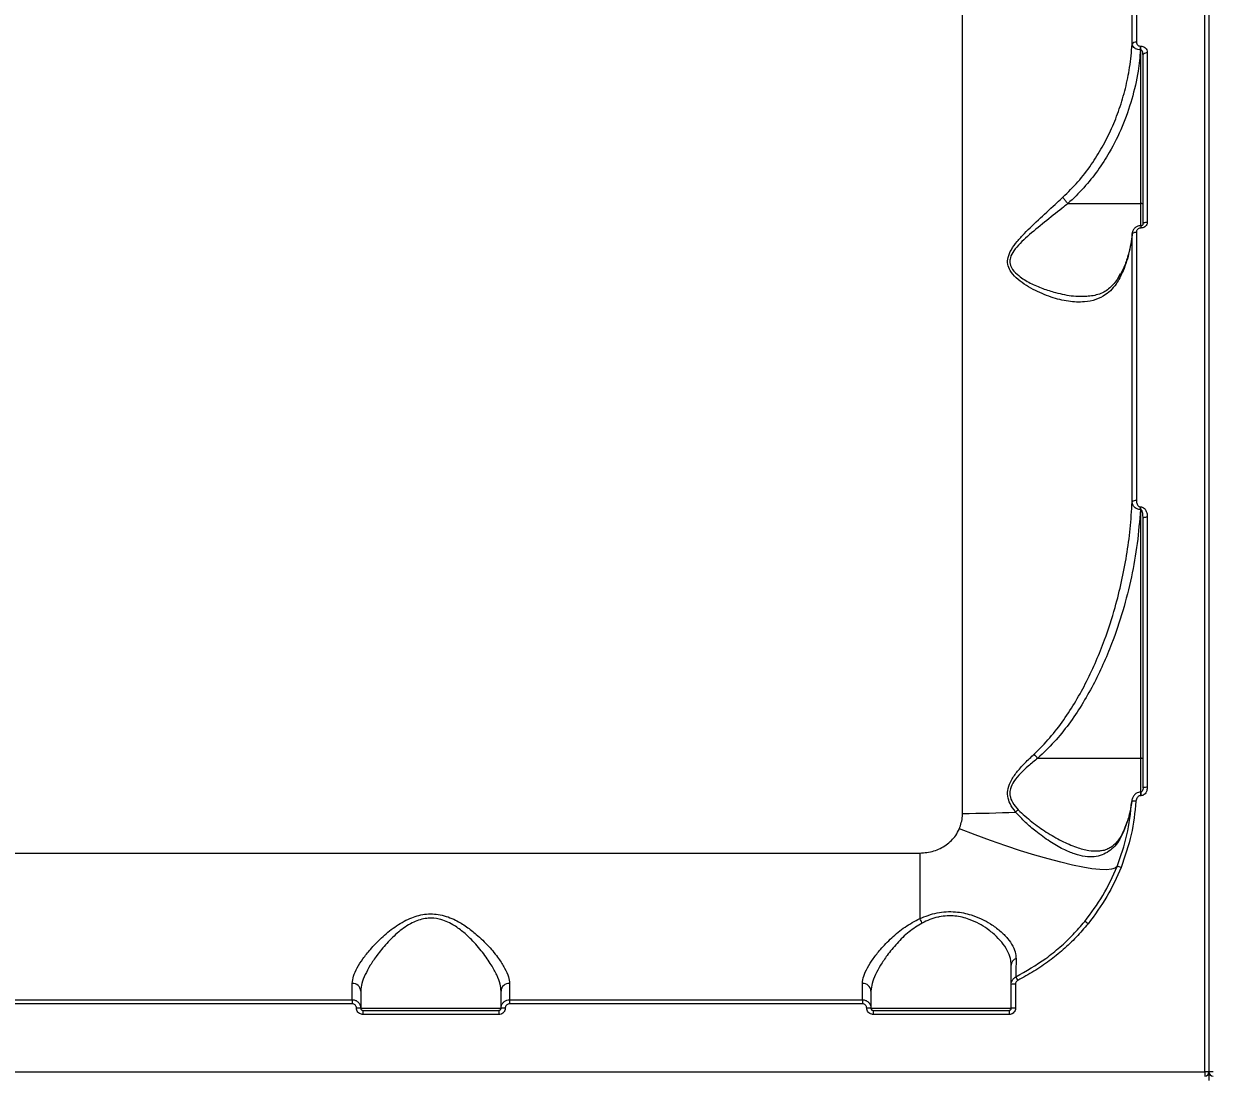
# Model space of a CAD drawing. Header units: millimetres. Extents: x -8327 to 9087, y -6583 to 5996.
# Drawn here: x -1078.8 to -799, y -2207.1 to -1959.4 of the extents above; entities that cross this region are included whole.
import ezdxf

# ---------------------------------------------------------------- set-up
doc = ezdxf.new("R2010")
doc.units = ezdxf.units.MM
for name, color, linetype in [('DIKOM_ОБЪЕКТ', 7, 'Continuous'), ('DIKOM_РАЗМЕР_ЗОНА', 7, 'Continuous'), ('DIKOM_РАЗМЕР_ОБЪЕКТА', 7, 'Continuous')]:
    doc.layers.add(name, color=color, linetype=linetype)
doc.styles.add('style1', font='arial.ttf', dxfattribs={"width": 0.8})
doc.dimstyles.new('1-50', dxfattribs={"dimtxt": 300, "dimasz": 200, "dimexe": 100, "dimexo": 0, "dimgap": 100, "dimtad": 1, "dimtxsty": 'style1', "dimcen": 200, "dimclrd": 7, "dimclre": 7, "dimclrt": 7, "dimadec": 1, "dimazin": 2, "dimtfac": 1, "dimtmove": 0, "dimatfit": 2, "dimfxl": 0, "dimlwd": 25, "dimlwe": 18, "dimarcsym": 0})

# ---------------------------------------------------------------- blocks, each defined once
blk = doc.blocks.new('*D9')
at = {"layer": 'Defpoints', "color": 0, "transparency": 16777216}
for p in [(7087.37, 843.9), (-4957.59, 227.93), (7087.37, -4838.64)]:
    blk.add_point(p, dxfattribs=at)
at = {"layer": 'DIKOM_РАЗМЕР_ОБЪЕКТА', "color": 7, "lineweight": 18, "transparency": 16777216}
for p, q in [((7087.37, 843.9), (7087.37, -4938.64)), ((-4957.59, 227.93), (-4957.59, -4938.64))]:
    blk.add_line(p, q, dxfattribs=at)
at = {"layer": 'DIKOM_РАЗМЕР_ОБЪЕКТА', "color": 7, "lineweight": 25, "transparency": 16777216}
blk.add_line((-4757.59, -4838.64), (6887.37, -4838.64), dxfattribs=at)
at = {"layer": 'DIKOM_РАЗМЕР_ОБЪЕКТА', "color": 7, "transparency": 16777216}
for points in [[(-4757.59, -4805.31), (-4757.59, -4871.97), (-4957.59, -4838.64)], [(6887.37, -4805.31), (6887.37, -4871.97), (7087.37, -4838.64)]]:
    blk.add_solid(points, dxfattribs=at)
at = {"layer": 'DIKOM_РАЗМЕР_ОБЪЕКТА', "color": 7, "transparency": 16777216, "insert": (4098.94, -4585.47), "char_height": 300, "attachment_point": 5, "style": 'style1'}
blk.add_mtext('12040', dxfattribs=at)
blk = doc.blocks.new('*D10')
at = {"layer": 'Defpoints', "color": 0, "transparency": 16777216}
for p in [(-465.57, 4500.84), (-6842.48, -4044.98), (-465.57, -4044.98)]:
    blk.add_point(p, dxfattribs=at)
at = {"layer": 'DIKOM_РАЗМЕР_ОБЪЕКТА', "color": 7, "lineweight": 18, "transparency": 16777216}
for p, q in [((-465.57, 4500.84), (-6942.48, 4500.84)), ((-465.57, -4044.98), (-6942.48, -4044.98))]:
    blk.add_line(p, q, dxfattribs=at)
at = {"layer": 'DIKOM_РАЗМЕР_ОБЪЕКТА', "color": 7, "lineweight": 25, "transparency": 16777216}
blk.add_line((-6842.48, 4300.84), (-6842.48, -3844.98), dxfattribs=at)
at = {"layer": 'DIKOM_РАЗМЕР_ОБЪЕКТА', "color": 7, "transparency": 16777216}
for points in [[(-6875.82, 4300.84), (-6809.15, 4300.84), (-6842.48, 4500.84)], [(-6875.82, -3844.98), (-6809.15, -3844.98), (-6842.48, -4044.98)]]:
    blk.add_solid(points, dxfattribs=at)
at = {"layer": 'DIKOM_РАЗМЕР_ОБЪЕКТА', "color": 7, "transparency": 16777216, "insert": (-7095.66, 227.93), "char_height": 300, "attachment_point": 5, "rotation": 90, "style": 'style1'}
blk.add_mtext('8550', dxfattribs=at)
blk = doc.blocks.new('*D11')
at = {"layer": 'Defpoints', "color": 0, "transparency": 16777216}
for p in [(-800.04, 5995.67), (-7876.63, -5539.81), (-800.04, -5539.81)]:
    blk.add_point(p, dxfattribs=at)
at = {"layer": 'DIKOM_РАЗМЕР_ЗОНА', "color": 7, "lineweight": 18, "transparency": 16777216}
for p, q in [((-800.04, 5995.67), (-7976.63, 5995.67)), ((-800.04, -5539.81), (-7976.63, -5539.81))]:
    blk.add_line(p, q, dxfattribs=at)
at = {"layer": 'DIKOM_РАЗМЕР_ЗОНА', "color": 7, "lineweight": 25, "transparency": 16777216}
blk.add_line((-7876.63, 5795.67), (-7876.63, -5339.81), dxfattribs=at)
at = {"layer": 'DIKOM_РАЗМЕР_ЗОНА', "color": 7, "transparency": 16777216}
for points in [[(-7909.96, 5795.67), (-7843.29, 5795.67), (-7876.63, 5995.67)], [(-7909.96, -5339.81), (-7843.29, -5339.81), (-7876.63, -5539.81)]]:
    blk.add_solid(points, dxfattribs=at)
at = {"layer": 'DIKOM_РАЗМЕР_ЗОНА', "color": 7, "transparency": 16777216, "insert": (-8129.8, 227.93), "char_height": 300, "attachment_point": 5, "rotation": 90, "style": 'style1'}
blk.add_mtext('11550', dxfattribs=at)
blk = doc.blocks.new('*D12')
at = {"layer": 'Defpoints', "color": 0, "transparency": 16777216}
for p in [(-6501.58, 227.93), (9087.37, 227.93), (9087.37, -6483.3)]:
    blk.add_point(p, dxfattribs=at)
at = {"layer": 'DIKOM_РАЗМЕР_ЗОНА', "color": 7, "lineweight": 18, "transparency": 16777216}
for p, q in [((-6501.58, 227.93), (-6501.58, -6583.3)), ((9087.37, 227.93), (9087.37, -6583.3))]:
    blk.add_line(p, q, dxfattribs=at)
at = {"layer": 'DIKOM_РАЗМЕР_ЗОНА', "color": 7, "lineweight": 25, "transparency": 16777216}
blk.add_line((-6301.58, -6483.3), (8887.37, -6483.3), dxfattribs=at)
at = {"layer": 'DIKOM_РАЗМЕР_ЗОНА', "color": 7, "transparency": 16777216}
for points in [[(-6301.58, -6449.97), (-6301.58, -6516.64), (-6501.58, -6483.3)], [(8887.37, -6449.97), (8887.37, -6516.64), (9087.37, -6483.3)]]:
    blk.add_solid(points, dxfattribs=at)
at = {"layer": 'DIKOM_РАЗМЕР_ЗОНА', "color": 7, "transparency": 16777216, "insert": (2981.2, -6230.13), "char_height": 300, "attachment_point": 5, "style": 'style1'}
blk.add_mtext('15500', dxfattribs=at)

msp = doc.modelspace()

# ---------------------------------------------------------------- linework, layer by layer
at = {"layer": 'DIKOM_ОБЪЕКТ', "color": 7, "linetype": 'Continuous', "lineweight": 15}
for p, q in [((-801.039, -2206.069), (-801.039, -1787.072)), ((-800.039, -1788.072), (-800.039, -2206.071)), ((-857.989, -2145.224), (-857.989, -1825.072)), ((-818.097, -1964.236), (-818.097, -1898.405)), ((-817.099, -1897.722), (-817.099, -1963.699)), ((-816.143, -1964.665), (-816.039, -1964.665)), ((-816.143, -1965.564), (-816.143, -1964.665)), ((-816.039, -1965.564), (-816.143, -1965.564)), ((-816.039, -1965.564), (-816.039, -1964.665)), ((-816.039, -2001.719), (-816.039, -1965.564)), ((-814.539, -1966.186), (-814.539, -2006.05)), ((-815.539, -2006.528), (-815.539, -1966.76)), ((-833.199, -2001.719), (-816.039, -2001.719)), ((-816.039, -2006.925), (-816.039, -2001.719)), ((-817.099, -2008.438), (-817.099, -2071.617)), ((-816.039, -2006.941), (-816.072, -2006.941)), ((-816.072, -2006.941), (-816.072, -2007.466)), ((-816.039, -2007.466), (-816.072, -2007.466)), ((-816.039, -2006.941), (-816.039, -2007.466)), ((-818.097, -2071.916), (-818.097, -2008.877)), ((-829.636, -2023.469), (-829.437, -2023.472)), ((-816.161, -2073.091), (-816.039, -2073.091)), ((-816.161, -2073.73), (-816.161, -2073.091)), ((-816.039, -2073.73), (-816.161, -2073.73)), ((-816.039, -2073.73), (-816.039, -2073.091)), ((-816.039, -2132.26), (-816.039, -2073.73)), ((-814.539, -2075.458), (-814.539, -2139.096)), ((-815.539, -2139.258), (-815.539, -2075.771)), ((-840.287, -2132.26), (-816.039, -2132.26)), ((-816.039, -2140.234), (-816.039, -2132.26)), ((-818.216, -2142.285), (-818.38, -2143.309)), ((-816.039, -2140.209), (-816.127, -2140.209)), ((-816.127, -2140.209), (-816.127, -2141.052)), ((-816.039, -2141.052), (-816.127, -2141.052)), ((-816.039, -2140.209), (-816.039, -2141.052)), ((-1218.039, -2154.569), (-868.04, -2154.569)), ((-868.04, -2154.569), (-868.04, -2169.978)), ((-1001.539, -2189.071), (-1001.539, -2185.214)), ((-999.54, -2187.021), (-999.54, -2191.072)), ((-966.54, -2191.072), (-966.54, -2187.021)), ((-964.539, -2185.214), (-964.539, -2189.071)), ((-881.539, -2189.071), (-881.539, -2185.214)), ((-879.539, -2187.021), (-879.539, -2191.072)), ((-846.539, -2191.072), (-846.539, -2185.458)), ((-845.539, -2185.407), (-845.539, -2191.033)), ((-1084.539, -2189.071), (-1001.539, -2189.071)), ((-1001.539, -2190.031), (-1084.539, -2190.031)), ((-1001.539, -2189.071), (-1001.539, -2190.031)), ((-964.539, -2189.071), (-964.539, -2190.031)), ((-964.539, -2189.071), (-881.539, -2189.071)), ((-881.539, -2190.031), (-964.539, -2190.031)), ((-881.539, -2189.071), (-881.539, -2190.031)), ((-999.54, -2191.072), (-966.54, -2191.072)), ((-999.039, -2191.572), (-999.039, -2192.537)), ((-999.039, -2191.572), (-967.039, -2191.572)), ((-967.039, -2192.537), (-999.039, -2192.537)), ((-967.039, -2191.572), (-967.039, -2192.537)), ((-879.539, -2191.072), (-846.539, -2191.072)), ((-879.039, -2191.572), (-879.039, -2192.537)), ((-879.039, -2191.572), (-847.039, -2191.572)), ((-847.039, -2192.537), (-879.039, -2192.537)), ((-847.039, -2191.572), (-847.039, -2192.537)), ((-1285.039, -2206.069), (-801.039, -2206.069)), ((-801.039, -2206.069), (-801.039, -2207.072)), ((-800.039, -2206.071), (-800.039, -2208.072))]:
    msp.add_line(p, q, dxfattribs=at)
at = {"layer": 'DIKOM_ОБЪЕКТ', "color": 7, "linetype": 'Continuous', "lineweight": 15, "flags": 128}
for points in [[(-815.539, -1966.76), (-815.52, -1966.648), (-815.463, -1966.54), (-815.371, -1966.441), (-815.246, -1966.354), (-815.095, -1966.283), (-814.922, -1966.23), (-814.735, -1966.197), (-814.539, -1966.186)], [(-815.539, -2001.881), (-815.549, -2001.849), (-815.577, -2001.819), (-815.624, -2001.791), (-815.686, -2001.766), (-815.762, -2001.746), (-815.848, -2001.731), (-815.942, -2001.722), (-816.039, -2001.719)], [(-818.097, -2008.877), (-818.066, -2008.79), (-818.001, -2008.707), (-817.904, -2008.631), (-817.78, -2008.565), (-817.632, -2008.511), (-817.465, -2008.471), (-817.285, -2008.447), (-817.099, -2008.438)], [(-815.539, -2006.528), (-815.52, -2006.435), (-815.463, -2006.345), (-815.371, -2006.262), (-815.246, -2006.19), (-815.095, -2006.13), (-814.922, -2006.086), (-814.735, -2006.059), (-814.539, -2006.05)], [(-815.539, -2075.771), (-815.52, -2075.71), (-815.463, -2075.651), (-815.371, -2075.597), (-815.246, -2075.549), (-815.095, -2075.51), (-814.922, -2075.481), (-814.735, -2075.463), (-814.539, -2075.458)], [(-815.539, -2132.422), (-815.549, -2132.39), (-815.577, -2132.36), (-815.624, -2132.332), (-815.686, -2132.307), (-815.762, -2132.287), (-815.848, -2132.272), (-815.942, -2132.263), (-816.039, -2132.26)], [(-821.646, -2157.687), (-822.123, -2158.102), (-822.962, -2158.366), (-824.155, -2158.475), (-825.689, -2158.43), (-827.549, -2158.229), (-829.717, -2157.877), (-832.172, -2157.375), (-834.89, -2156.729), (-837.843, -2155.945), (-841.002, -2155.031), (-844.336, -2153.996), (-847.813, -2152.85), (-851.398, -2151.605), (-855.055, -2150.272), (-858.749, -2148.866)]]:
    msp.add_lwpolyline(points, dxfattribs=at)
at = {"layer": 'DIKOM_ОБЪЕКТ', "color": 7, "linetype": 'Continuous', "lineweight": 15}
for centre, radius, start, end in [((-817.249, -1964.615), 0.928, 80.69312, 155.91085), ((-817.301, -2072.756), 1.157, 79.94122, 133.43465), ((-814.782, -2140.765), 1.687, 81.7152, 116.67304), ((-817.551, -2144.297), 1.966, 79.88295, 109.29436), ((-857.871, -1908.766), 236.458, 269.97125, 272.99606), ((-841.308, -2149.372), 6.137, 125.68235, 133.23186), ((-821.802, -2160.063), 2.381, 62.91532, 86.2295), ((-874.42, -2173.941), 7.511, 22.86084, 31.84744), ((-830.888, -2173.772), 3.541, 47.17979, 62.57189), ((-844.78, -2181.026), 1.761, 111.12711, 178.17642), ((-853.571, -2188.598), 9.502, 25.46327, 31.20818), ((-1001.448, -2187.123), 1.911, 3.04721, 92.75384), ((-964.631, -2187.123), 1.911, 87.24951, 176.94265), ((-881.448, -2187.123), 1.911, 3.05735, 92.75049), ((-845.79, -2190.273), 4.872, 87.05073, 98.84577), ((-1000.289, -2197.59), 6.561, 83.44168, 92.18881), ((-965.79, -2197.598), 6.57, 87.81547, 96.55301), ((-880.289, -2197.592), 6.563, 83.44321, 92.18727), ((-845.79, -2197.59), 6.561, 87.81119, 96.55832), ((-800.816, -2321.958), 115.889, 89.6162, 90.11057), ((-801.039, -2206.072), 1, 270, 0), ((-799.263, -2322.028), 115.959, 89.88953, 90.38366), ((-799.039, -2206.072), 1, 180, 270)]:
    msp.add_arc(centre, radius, start, end, dxfattribs=at)
for points, knots in [([(-817.099, -1963.699), (-817.083, -1963.838), (-817.055, -1964.084), (-816.85, -1964.381), (-816.593, -1964.573), (-816.343, -1964.656), (-816.189, -1964.663), (-816.143, -1964.665)], [0, 0, 0, 0, 0.30257205, 0.53457348, 0.72541226, 0.91702784, 1, 1, 1, 1]), ([(-834.382, -2000.215), (-833.176, -1999.027), (-830.749, -1996.637), (-827.7, -1992.64), (-825.059, -1988.429), (-822.859, -1984.041), (-821.035, -1979.422), (-819.624, -1974.624), (-818.568, -1969.54), (-818.258, -1966.052), (-818.097, -1964.236)], [0, 0, 0, 0, 0.12368653, 0.24889524, 0.36895521, 0.49074591, 0.61254707, 0.73805775, 0.86357205, 1, 1, 1, 1]), ([(-816.143, -1965.564), (-816.307, -1967.223), (-816.694, -1971.126), (-818.08, -1977.181), (-820.327, -1983.612), (-823.092, -1989.204), (-826.183, -1993.993), (-829.386, -1998.069), (-831.931, -2000.502), (-833.203, -2001.718)], [0, 0, 0, 0, 0.1234094, 0.2903394, 0.4577857, 0.6246126, 0.7465478, 0.873296, 1, 1, 1, 1]), ([(-816.143, -1965.564), (-816.236, -1965.559), (-816.541, -1965.54), (-817.034, -1965.418), (-817.559, -1965.153), (-817.946, -1964.779), (-818.083, -1964.449), (-818.095, -1964.265), (-818.097, -1964.236)], [0, 0, 0, 0, 0.0891726, 0.2936884, 0.4896344, 0.7164104, 0.9545855, 1, 1, 1, 1]), ([(-816.039, -1964.665), (-815.969, -1964.668), (-815.727, -1964.678), (-815.332, -1964.814), (-814.923, -1965.127), (-814.607, -1965.595), (-814.563, -1965.977), (-814.539, -1966.186)], [0, 0, 0, 0, 0.0796656, 0.275726, 0.4707362, 0.7105397, 1, 1, 1, 1]), ([(-815.539, -1966.76), (-815.547, -1966.598), (-815.56, -1966.312), (-815.658, -1965.952), (-815.772, -1965.732), (-815.879, -1965.622), (-815.96, -1965.573), (-816.016, -1965.567), (-816.039, -1965.564)], [0, 0, 0, 0, 0.3509484, 0.6182966, 0.8028786, 0.8793175, 0.9492549, 1, 1, 1, 1]), ([(-820.855, -2018.874), (-821.099, -2019.34), (-821.69, -2020.468), (-822.848, -2021.937), (-824.509, -2023.365), (-826.649, -2024.411), (-829.564, -2024.989), (-833.103, -2024.832), (-837.205, -2023.823), (-840.73, -2022.334), (-843.503, -2020.724), (-845.382, -2019.275), (-846.763, -2017.71), (-847.451, -2016.044), (-847.379, -2014.307), (-846.531, -2012.46), (-845.153, -2010.614), (-842.863, -2008.109), (-839.662, -2005.062), (-836.581, -2002.232), (-834.831, -2000.626), (-834.382, -2000.215)], [0, 0, 0, 0, 0.0311474, 0.0753848, 0.1207359, 0.1821176, 0.2453875, 0.3302607, 0.4176089, 0.5065777, 0.5523808, 0.5981002, 0.6383968, 0.6670928, 0.6962045, 0.7286738, 0.7668134, 0.8059882, 0.8877661, 0.9712472, 1, 1, 1, 1]), ([(-833.199, -2001.719), (-833.671, -2002.093), (-835.488, -2003.536), (-838.727, -2006.064), (-842.046, -2008.813), (-844.491, -2011.058), (-845.926, -2012.701), (-846.801, -2014.29), (-846.9, -2015.362), (-846.741, -2016.301), (-846.184, -2017.435), (-844.524, -2018.978), (-842.097, -2020.492), (-839.138, -2021.756), (-835.698, -2022.794), (-832.483, -2023.523), (-830.388, -2023.483), (-829.636, -2023.469)], [0, 0, 0, 0, 0.0410615, 0.1582908, 0.275421, 0.328789, 0.3818875, 0.4245567, 0.455803, 0.461971, 0.4993764, 0.5538736, 0.6383811, 0.7234506, 0.8083966, 0.931183, 1, 1, 1, 1]), ([(-833.203, -2001.718), (-833.357, -2001.556), (-833.666, -2001.232), (-834.04, -2000.753), (-834.266, -2000.418), (-834.355, -2000.263), (-834.382, -2000.215)], [0, 0, 0, 0, 0.3252994, 0.65054, 0.8925379, 1, 1, 1, 1]), ([(-833.203, -2001.718), (-833.203, -2001.718), (-833.202, -2001.719), (-833.201, -2001.719), (-833.2, -2001.719), (-833.199, -2001.719)], [0, 0, 0, 0, 0.26218012, 0.67480558, 1, 1, 1, 1]), ([(-816.072, -2006.954), (-816.117, -2006.95), (-816.404, -2006.926), (-816.936, -2007.092), (-817.565, -2007.506), (-817.97, -2008.139), (-818.145, -2008.652), (-818.097, -2008.906), (-818.096, -2008.912)], [0, 0, 0, 0, 0.0419381, 0.2718314, 0.5073356, 0.7485676, 0.994416, 1, 1, 1, 1]), ([(-816.072, -2007.466), (-816.181, -2007.476), (-816.399, -2007.496), (-816.691, -2007.646), (-816.924, -2007.87), (-817.073, -2008.146), (-817.091, -2008.346), (-817.099, -2008.438)], [0, 0, 0, 0, 0.1951514, 0.3900601, 0.5932145, 0.8110978, 1, 1, 1, 1]), ([(-815.558, -2006.557), (-815.56, -2006.605), (-815.564, -2006.691), (-815.67, -2006.816), (-815.801, -2006.897), (-815.933, -2006.936), (-816.052, -2006.945), (-816.121, -2006.935), (-816.151, -2006.931)], [0, 0, 0, 0, 0.3052564, 0.5391786, 0.695615, 0.81575, 0.9217128, 1, 1, 1, 1]), ([(-814.539, -2006.05), (-814.551, -2006.185), (-814.577, -2006.474), (-814.79, -2006.876), (-815.129, -2007.203), (-815.559, -2007.423), (-815.879, -2007.452), (-816.039, -2007.466)], [0, 0, 0, 0, 0.1890315, 0.4045065, 0.6068478, 0.8033828, 1, 1, 1, 1]), ([(-818.097, -2008.877), (-818.315, -2010.463), (-818.745, -2013.575), (-819.931, -2016.884), (-820.728, -2018.6), (-820.855, -2018.874)], [0, 0, 0, 0, 0.46653951, 0.91501837, 1, 1, 1, 1]), ([(-818.105, -2008.76), (-818.108, -2008.843), (-818.149, -2009.88), (-818.52, -2011.861), (-819.261, -2014.67), (-820.044, -2016.834), (-820.667, -2018.027), (-820.825, -2018.329)], [0, 0, 0, 0, 0.0255703, 0.3177013, 0.6098495, 0.9011849, 1, 1, 1, 1]), ([(-820.913, -2018.215), (-820.956, -2018.308), (-821.245, -2018.945), (-821.886, -2019.924), (-822.839, -2021.122), (-823.917, -2022.07), (-825.092, -2022.77), (-826.509, -2023.247), (-827.968, -2023.545), (-828.991, -2023.565), (-829.457, -2023.574)], [0, 0, 0, 0, 0.0226478, 0.1554103, 0.2918259, 0.4318028, 0.5758068, 0.7272733, 0.8756491, 1, 1, 1, 1]), ([(-820.855, -2018.874), (-820.858, -2018.854), (-820.885, -2018.693), (-820.894, -2018.498), (-820.799, -2018.374), (-820.783, -2018.354)], [0, 0, 0, 0, 0.1051093, 0.8487364, 1, 1, 1, 1]), ([(-841.136, -2131.259), (-839.883, -2130.009), (-837.361, -2127.493), (-834.158, -2123.255), (-831.291, -2118.807), (-827.91, -2112.592), (-824.758, -2105.237), (-822.202, -2097.32), (-820.529, -2090.671), (-819.35, -2084.492), (-818.492, -2078.236), (-818.228, -2074.023), (-818.097, -2071.916)], [0, 0, 0, 0, 0.0803025, 0.161564, 0.2421421, 0.3227404, 0.4866046, 0.6103975, 0.7072113, 0.8040248, 0.9020132, 1, 1, 1, 1]), ([(-816.161, -2073.73), (-816.285, -2073.72), (-816.556, -2073.699), (-816.991, -2073.556), (-817.429, -2073.29), (-817.845, -2072.841), (-818.059, -2072.356), (-818.088, -2072.019), (-818.097, -2071.916)], [0, 0, 0, 0, 0.1132749, 0.247089, 0.420376, 0.607399, 0.8801497, 1, 1, 1, 1]), ([(-817.099, -2071.617), (-817.075, -2071.894), (-817.041, -2072.292), (-816.797, -2072.739), (-816.584, -2072.958), (-816.363, -2073.073), (-816.224, -2073.086), (-816.161, -2073.091)], [0, 0, 0, 0, 0.4370828, 0.6288656, 0.7909173, 0.9060692, 1, 1, 1, 1]), ([(-816.161, -2073.73), (-816.375, -2076.388), (-816.802, -2081.705), (-818.214, -2089.655), (-820.189, -2097.551), (-823.068, -2106.088), (-826.376, -2113.484), (-829.916, -2119.721), (-832.945, -2124.213), (-836.328, -2128.482), (-838.968, -2130.994), (-840.295, -2132.257)], [0, 0, 0, 0, 0.124577, 0.2491564, 0.3764171, 0.5036655, 0.6677226, 0.7510847, 0.8344256, 0.9167814, 1, 1, 1, 1]), ([(-816.039, -2073.091), (-815.941, -2073.1), (-815.722, -2073.121), (-815.373, -2073.309), (-815.024, -2073.667), (-814.669, -2074.338), (-814.547, -2074.975), (-814.54, -2075.404), (-814.539, -2075.458)], [0, 0, 0, 0, 0.0928079, 0.2061901, 0.3692747, 0.5724248, 0.9471232, 1, 1, 1, 1]), ([(-815.539, -2075.771), (-815.551, -2075.405), (-815.567, -2074.879), (-815.694, -2074.255), (-815.802, -2073.948), (-815.907, -2073.789), (-815.984, -2073.739), (-816.019, -2073.73), (-816.037, -2073.73), (-816.039, -2073.73)], [0, 0, 0, 0, 0.5028175, 0.7219553, 0.872184, 0.9514666, 0.9757545, 0.9961828, 1, 1, 1, 1]), ([(-845.512, -2144.901), (-845.987, -2144.262), (-846.813, -2143.15), (-847.458, -2141.203), (-847.365, -2139.232), (-846.483, -2137.198), (-845.051, -2135.225), (-843.216, -2133.209), (-841.863, -2131.942), (-841.136, -2131.259)], [0, 0, 0, 0, 0.1507867, 0.2625379, 0.3758286, 0.5043724, 0.6581157, 0.8160053, 1, 1, 1, 1]), ([(-840.295, -2132.257), (-840.446, -2132.096), (-840.72, -2131.803), (-840.993, -2131.456), (-841.113, -2131.29), (-841.136, -2131.259)], [0, 0, 0, 0, 0.4994042, 0.9073079, 1, 1, 1, 1]), ([(-840.287, -2132.26), (-841.051, -2132.869), (-842.446, -2133.984), (-844.384, -2135.758), (-845.874, -2137.507), (-846.769, -2139.227), (-846.898, -2140.438), (-846.768, -2141.522), (-846.235, -2142.872), (-845.384, -2143.829), (-844.888, -2144.387)], [0, 0, 0, 0, 0.1920733, 0.3511863, 0.5094956, 0.6344421, 0.7186595, 0.7420972, 0.8496016, 1, 1, 1, 1]), ([(-840.295, -2132.257), (-840.295, -2132.258), (-840.293, -2132.259), (-840.29, -2132.26), (-840.288, -2132.26), (-840.287, -2132.26)], [0, 0, 0, 0, 0.299958, 0.6724182, 1, 1, 1, 1]), ([(-815.542, -2139.259), (-815.541, -2139.27), (-815.526, -2139.467), (-815.607, -2139.773), (-815.787, -2140.068), (-815.927, -2140.181), (-816.01, -2140.209), (-816.053, -2140.21), (-816.073, -2140.205), (-816.081, -2140.204)], [0, 0, 0, 0, 0.0278372, 0.498727, 0.7633175, 0.8961874, 0.948905, 0.9813203, 1, 1, 1, 1]), ([(-814.539, -2139.096), (-814.554, -2139.301), (-814.585, -2139.744), (-814.839, -2140.336), (-815.215, -2140.762), (-815.621, -2141.007), (-815.9, -2141.037), (-816.039, -2141.052)], [0, 0, 0, 0, 0.2267884, 0.4919903, 0.695959, 0.8477474, 1, 1, 1, 1]), ([(-821.646, -2157.687), (-820.779, -2155.24), (-819.024, -2150.283), (-818.478, -2145.077), (-818.201, -2142.441)], [0, 0, 0, 0, 0.4937318, 1, 1, 1, 1]), ([(-817.206, -2142.361), (-817.478, -2144.988), (-818.03, -2150.309), (-819.815, -2155.377), (-820.718, -2157.943)], [0, 0, 0, 0, 0.4937916, 1, 1, 1, 1]), ([(-818.201, -2142.441), (-818.387, -2143.6), (-818.763, -2145.933), (-819.603, -2148.192), (-820.025, -2149.329)], [0, 0, 0, 0, 0.4973214, 1, 1, 1, 1]), ([(-816.126, -2140.228), (-816.302, -2140.236), (-816.685, -2140.252), (-817.227, -2140.54), (-817.713, -2141.005), (-818.071, -2141.66), (-818.207, -2142.229), (-818.205, -2142.557), (-818.205, -2142.607)], [0, 0, 0, 0, 0.1487262, 0.3249843, 0.5085052, 0.718398, 0.9564046, 1, 1, 1, 1]), ([(-816.127, -2141.052), (-816.191, -2141.057), (-816.354, -2141.069), (-816.62, -2141.194), (-816.905, -2141.46), (-817.133, -2141.866), (-817.181, -2142.195), (-817.206, -2142.361)], [0, 0, 0, 0, 0.1033385, 0.2624691, 0.4611377, 0.7281691, 1, 1, 1, 1]), ([(-858.749, -2148.866), (-858.421, -2147.885), (-858.058, -2146.802), (-857.993, -2145.56), (-857.991, -2145.338), (-857.989, -2145.224)], [0, 0, 0, 0, 0.8217518, 0.9078688, 1, 1, 1, 1]), ([(-820.025, -2149.329), (-820.338, -2150.006), (-820.973, -2151.379), (-822.175, -2152.981), (-823.563, -2154.225), (-825.186, -2155.075), (-827.042, -2155.491), (-829.205, -2155.432), (-831.63, -2154.847), (-834.419, -2153.665), (-837.486, -2151.883), (-840.48, -2149.697), (-843.226, -2147.386), (-844.746, -2145.733), (-845.512, -2144.901)], [0, 0, 0, 0, 0.06689099, 0.1355753, 0.20553861, 0.27711415, 0.35605658, 0.43672863, 0.52801459, 0.62125675, 0.72799705, 0.83709818, 0.91798103, 1, 1, 1, 1]), ([(-844.888, -2144.387), (-843.836, -2145.359), (-841.708, -2147.325), (-838.226, -2149.705), (-834.691, -2151.774), (-831.343, -2153.213), (-828.495, -2154.028), (-826.918, -2154.04), (-826.238, -2154.045)], [0, 0, 0, 0, 0.170627, 0.3452017, 0.5293875, 0.7176798, 0.8781996, 1, 1, 1, 1]), ([(-818.38, -2143.309), (-818.44, -2143.72), (-818.637, -2145.065), (-819.171, -2146.968), (-819.773, -2148.426), (-820.003, -2148.985)], [0, 0, 0, 0, 0.2137921, 0.6991221, 1, 1, 1, 1]), ([(-868.04, -2154.569), (-866.926, -2154.472), (-864.721, -2154.28), (-861.771, -2152.764), (-859.765, -2150.839), (-859.016, -2149.385), (-858.749, -2148.866)], [0, 0, 0, 0, 0.2885624, 0.5716251, 0.8470423, 1, 1, 1, 1]), ([(-819.967, -2148.984), (-820.172, -2149.441), (-820.594, -2150.383), (-821.344, -2151.535), (-822.179, -2152.505), (-823.08, -2153.235), (-824.113, -2153.762), (-825.15, -2154.067), (-825.931, -2154.083), (-826.249, -2154.089)], [0, 0, 0, 0, 0.1271887, 0.2619179, 0.4036307, 0.5495871, 0.7049923, 0.8798936, 1, 1, 1, 1]), ([(-819.955, -2149.008), (-819.969, -2149.029), (-820.023, -2149.107), (-820.026, -2149.224), (-820.025, -2149.312), (-820.025, -2149.329)], [0, 0, 0, 0, 0.2274404, 0.8583185, 1, 1, 1, 1]), ([(-829.256, -2170.629), (-827.757, -2168.637), (-824.724, -2164.608), (-822.68, -2160.012), (-821.646, -2157.687)], [0, 0, 0, 0, 0.4941619, 1, 1, 1, 1]), ([(-820.718, -2157.943), (-821.746, -2160.266), (-823.825, -2164.965), (-826.917, -2169.088), (-828.48, -2171.174)], [0, 0, 0, 0, 0.4941689, 1, 1, 1, 1]), ([(-1001.539, -2185.214), (-1001.475, -2184.659), (-1001.346, -2183.547), (-1000.42, -2181.57), (-999.072, -2179.448), (-997.186, -2177.072), (-994.735, -2174.492), (-991.648, -2171.933), (-988.25, -2169.898), (-985.127, -2168.946), (-982.681, -2168.828), (-980.805, -2169.04), (-978.971, -2169.563), (-976.856, -2170.484), (-974.604, -2171.863), (-971.954, -2173.964), (-969.351, -2176.517), (-967.143, -2179.235), (-965.61, -2181.643), (-964.705, -2183.632), (-964.592, -2184.716), (-964.539, -2185.214)], [0, 0, 0, 0, 0.0554764, 0.111025, 0.1664991, 0.2220058, 0.2900236, 0.3579623, 0.4226752, 0.4774076, 0.5052479, 0.5330953, 0.5627091, 0.5923733, 0.6404289, 0.6885808, 0.7603269, 0.8320609, 0.8909998, 0.949867, 1, 1, 1, 1]), ([(-966.54, -2187.021), (-966.586, -2186.497), (-966.689, -2185.353), (-967.496, -2183.268), (-968.861, -2180.746), (-970.819, -2177.902), (-973.132, -2175.231), (-975.491, -2173.021), (-977.495, -2171.572), (-979.394, -2170.595), (-981.326, -2169.942), (-983.049, -2169.799), (-984.679, -2169.991), (-985.963, -2170.321), (-988.154, -2171.265), (-990.757, -2173.111), (-993.491, -2175.783), (-995.664, -2178.483), (-997.34, -2180.968), (-998.538, -2183.19), (-999.366, -2185.263), (-999.482, -2186.435), (-999.54, -2187.021)], [0, 0, 0, 0, 0.0507131, 0.1106816, 0.1707198, 0.2435963, 0.3164734, 0.3642915, 0.4119943, 0.4404625, 0.4688626, 0.5101015, 0.5210877, 0.5472215, 0.5734076, 0.6369323, 0.7054969, 0.7741563, 0.8307623, 0.8873354, 0.9437049, 1, 1, 1, 1]), ([(-881.539, -2185.214), (-881.475, -2184.659), (-881.346, -2183.547), (-880.421, -2181.57), (-879.072, -2179.449), (-877.188, -2177.069), (-874.727, -2174.504), (-871.698, -2171.908), (-869.23, -2170.606), (-868.04, -2169.978)], [0, 0, 0, 0, 0.13166034, 0.2634894, 0.39514357, 0.5268792, 0.6882978, 0.84953977, 1, 1, 1, 1]), ([(-868.04, -2169.978), (-867.396, -2169.708), (-866.094, -2169.163), (-864.005, -2168.605), (-861.828, -2168.312), (-859.083, -2168.343), (-856.237, -2168.944), (-853.526, -2170.023), (-851.206, -2171.302), (-849.084, -2172.87), (-847.324, -2174.646), (-846.093, -2176.476), (-845.491, -2178.062), (-845.435, -2179.021), (-845.414, -2179.383)], [0, 0, 0, 0, 0.0603721, 0.122047, 0.1825847, 0.2452043, 0.3548668, 0.4358144, 0.519105, 0.6213424, 0.7266012, 0.8297221, 0.9355801, 1, 1, 1, 1]), ([(-846.539, -2180.97), (-846.561, -2180.59), (-846.617, -2179.601), (-847.18, -2177.94), (-848.316, -2176.04), (-849.965, -2174.16), (-851.916, -2172.521), (-854.09, -2171.151), (-856.587, -2170), (-859.186, -2169.354), (-861.63, -2169.287), (-862.971, -2169.459), (-864.329, -2169.752), (-865.711, -2170.168), (-866.897, -2170.736), (-867.499, -2171.023)], [0, 0, 0, 0, 0.065388, 0.1703686, 0.2779441, 0.3818105, 0.4884141, 0.5695632, 0.6528006, 0.7604183, 0.8151628, 0.8718861, 0.8800449, 0.9392021, 1, 1, 1, 1]), ([(-845.443, -2183.674), (-843.035, -2182.313), (-839.387, -2180.252), (-835.043, -2176.705), (-831.969, -2173.807), (-830.152, -2171.678), (-829.256, -2170.629)], [0, 0, 0, 0, 0.3951682, 0.5986751, 0.8021691, 1, 1, 1, 1]), ([(-867.499, -2171.023), (-868.565, -2171.687), (-870.806, -2173.083), (-873.482, -2175.796), (-875.666, -2178.48), (-877.34, -2180.969), (-878.539, -2183.19), (-879.366, -2185.263), (-879.482, -2186.435), (-879.539, -2187.021)], [0, 0, 0, 0, 0.1463822, 0.3075868, 0.4690143, 0.6020986, 0.7351125, 0.8676427, 1, 1, 1, 1]), ([(-828.48, -2171.174), (-829.394, -2172.247), (-831.221, -2174.391), (-834.288, -2177.308), (-837.602, -2180), (-841.16, -2182.446), (-843.714, -2183.824), (-844.991, -2184.513)], [0, 0, 0, 0, 0.1978309, 0.3954969, 0.5931692, 0.7965817, 1, 1, 1, 1]), ([(-846.539, -2185.458), (-846.539, -2185.371), (-846.539, -2185.186), (-846.539, -2183.728), (-846.539, -2181.898), (-846.539, -2180.97)], [0, 0, 0, 0, 0.3069734, 0.6484694, 1, 1, 1, 1]), ([(-845.414, -2179.383), (-845.42, -2180.251), (-845.43, -2182.013), (-845.438, -2183.25), (-845.442, -2183.645), (-845.443, -2183.668), (-845.443, -2183.674)], [0, 0, 0, 0, 0.3414965, 0.6929963, 0.9180103, 1, 1, 1, 1]), ([(-846.539, -2185.458), (-846.538, -2185.399), (-846.53, -2185.115), (-846.392, -2184.616), (-846.015, -2184.039), (-845.634, -2183.796), (-845.443, -2183.674)], [0, 0, 0, 0, 0.0819197, 0.3880223, 0.6939496, 1, 1, 1, 1]), ([(-844.991, -2184.513), (-845.087, -2184.573), (-845.278, -2184.695), (-845.466, -2184.985), (-845.535, -2185.235), (-845.539, -2185.377), (-845.539, -2185.407)], [0, 0, 0, 0, 0.3056565, 0.6115501, 0.917886, 1, 1, 1, 1]), ([(-1001.539, -2189.071), (-1001.392, -2189.081), (-1001.021, -2189.105), (-1000.459, -2189.345), (-999.951, -2189.797), (-999.606, -2190.396), (-999.562, -2190.847), (-999.54, -2191.072)], [0, 0, 0, 0, 0.1407089, 0.3554229, 0.5702538, 0.7851121, 1, 1, 1, 1]), ([(-1000.539, -2191.033), (-1000.551, -2190.921), (-1000.573, -2190.695), (-1000.745, -2190.395), (-1000.999, -2190.168), (-1001.28, -2190.048), (-1001.466, -2190.036), (-1001.539, -2190.031)], [0, 0, 0, 0, 0.2152196, 0.4301475, 0.6449593, 0.8595687, 1, 1, 1, 1]), ([(-966.54, -2191.072), (-966.53, -2190.924), (-966.505, -2190.551), (-966.265, -2189.989), (-965.812, -2189.482), (-965.214, -2189.138), (-964.764, -2189.094), (-964.539, -2189.071)], [0, 0, 0, 0, 0.1417387, 0.3564189, 0.5709548, 0.7854719, 1, 1, 1, 1]), ([(-964.539, -2190.031), (-964.652, -2190.042), (-964.877, -2190.064), (-965.176, -2190.237), (-965.402, -2190.491), (-965.522, -2190.773), (-965.534, -2190.959), (-965.539, -2191.033)], [0, 0, 0, 0, 0.2143032, 0.4285957, 0.6431077, 0.8580977, 1, 1, 1, 1]), ([(-881.539, -2189.071), (-881.393, -2189.081), (-881.021, -2189.105), (-880.459, -2189.345), (-879.951, -2189.797), (-879.606, -2190.397), (-879.562, -2190.847), (-879.539, -2191.072)], [0, 0, 0, 0, 0.1407052, 0.3554841, 0.5702523, 0.7851049, 1, 1, 1, 1]), ([(-880.539, -2191.033), (-880.55, -2190.921), (-880.573, -2190.695), (-880.745, -2190.395), (-880.999, -2190.168), (-881.28, -2190.048), (-881.466, -2190.036), (-881.539, -2190.031)], [0, 0, 0, 0, 0.2152015, 0.4301849, 0.6449786, 0.8594292, 1, 1, 1, 1]), ([(-999.039, -2192.537), (-999.15, -2192.53), (-999.428, -2192.511), (-999.85, -2192.331), (-1000.231, -2191.991), (-1000.49, -2191.541), (-1000.523, -2191.202), (-1000.539, -2191.033)], [0, 0, 0, 0, 0.140693, 0.355123, 0.5699381, 0.7849318, 1, 1, 1, 1]), ([(-999.54, -2191.072), (-999.534, -2191.128), (-999.523, -2191.24), (-999.437, -2191.39), (-999.31, -2191.503), (-999.169, -2191.563), (-999.076, -2191.569), (-999.039, -2191.572)], [0, 0, 0, 0, 0.2153214, 0.4305584, 0.645307, 0.8593277, 1, 1, 1, 1]), ([(-965.539, -2191.033), (-965.547, -2191.145), (-965.565, -2191.424), (-965.745, -2191.847), (-966.084, -2192.228), (-966.534, -2192.487), (-966.871, -2192.52), (-967.039, -2192.537)], [0, 0, 0, 0, 0.1418227, 0.3567329, 0.5712949, 0.7856766, 1, 1, 1, 1]), ([(-967.039, -2191.572), (-966.983, -2191.566), (-966.871, -2191.555), (-966.721, -2191.469), (-966.608, -2191.342), (-966.548, -2191.201), (-966.542, -2191.108), (-966.54, -2191.072)], [0, 0, 0, 0, 0.2140138, 0.4283129, 0.6430125, 0.8581241, 1, 1, 1, 1]), ([(-879.039, -2192.537), (-879.15, -2192.53), (-879.428, -2192.511), (-879.85, -2192.331), (-880.231, -2191.991), (-880.49, -2191.541), (-880.523, -2191.202), (-880.539, -2191.033)], [0, 0, 0, 0, 0.1406038, 0.3551454, 0.5699025, 0.784914, 1, 1, 1, 1]), ([(-879.539, -2191.072), (-879.534, -2191.128), (-879.523, -2191.24), (-879.437, -2191.39), (-879.31, -2191.503), (-879.169, -2191.563), (-879.076, -2191.569), (-879.039, -2191.572)], [0, 0, 0, 0, 0.2153033, 0.4307195, 0.6452742, 0.8596084, 1, 1, 1, 1]), ([(-845.539, -2191.033), (-845.547, -2191.145), (-845.565, -2191.424), (-845.745, -2191.847), (-846.084, -2192.228), (-846.534, -2192.487), (-846.871, -2192.52), (-847.039, -2192.537)], [0, 0, 0, 0, 0.1418177, 0.3567373, 0.5713761, 0.7857673, 1, 1, 1, 1]), ([(-847.039, -2191.572), (-846.983, -2191.566), (-846.871, -2191.555), (-846.721, -2191.469), (-846.608, -2191.342), (-846.548, -2191.201), (-846.542, -2191.108), (-846.539, -2191.072)], [0, 0, 0, 0, 0.2140634, 0.4281467, 0.6428961, 0.8580576, 1, 1, 1, 1])]:
    msp.add_open_spline(points, degree=3, knots=knots, dxfattribs=at)

# ---------------------------------------------------------------- dimensions: what is measured, and where the dimension line sits
at = {"layer": 'DIKOM_РАЗМЕР_ЗОНА'}
dim = msp.add_linear_dim(base=(-7876.626, -5539.809), p1=(-800.039, 5995.666), p2=(-800.039, -5539.809), angle=90, text='11550', dimstyle='1-50', dxfattribs=at)
dim.commit()
dim.dimension.update_dxf_attribs({"geometry": '*D11', "text_midpoint": (-7876.626, 227.928), "dimtype": 160})
dim = msp.add_linear_dim(base=(9087.366, -6483.303), p1=(-6501.585, 227.929), p2=(9087.366, 227.928), text='15500', dimstyle='1-50', dxfattribs=at)
dim.commit()
dim.dimension.update_dxf_attribs({"geometry": '*D12', "text_midpoint": (2981.198, -6483.303), "dimtype": 160})
at = {"layer": 'DIKOM_РАЗМЕР_ОБЪЕКТА'}
dim = msp.add_linear_dim(base=(-6842.485, -4044.984), p1=(-465.572, 4500.841), p2=(-465.572, -4044.984), angle=90, text='8550', dimstyle='1-50', dxfattribs=at)
dim.commit()
dim.dimension.update_dxf_attribs({"geometry": '*D10', "text_midpoint": (-6842.485, 227.928), "dimtype": 160})
dim = msp.add_linear_dim(base=(7087.366, -4838.641), p1=(-4957.594, 227.929), p2=(7087.366, 843.902), text='12040', dimstyle='1-50', dxfattribs=at)
dim.commit()
dim.dimension.update_dxf_attribs({"geometry": '*D9', "text_midpoint": (4098.945, -4838.641), "dimtype": 160})

doc.saveas('drawing.dxf')
